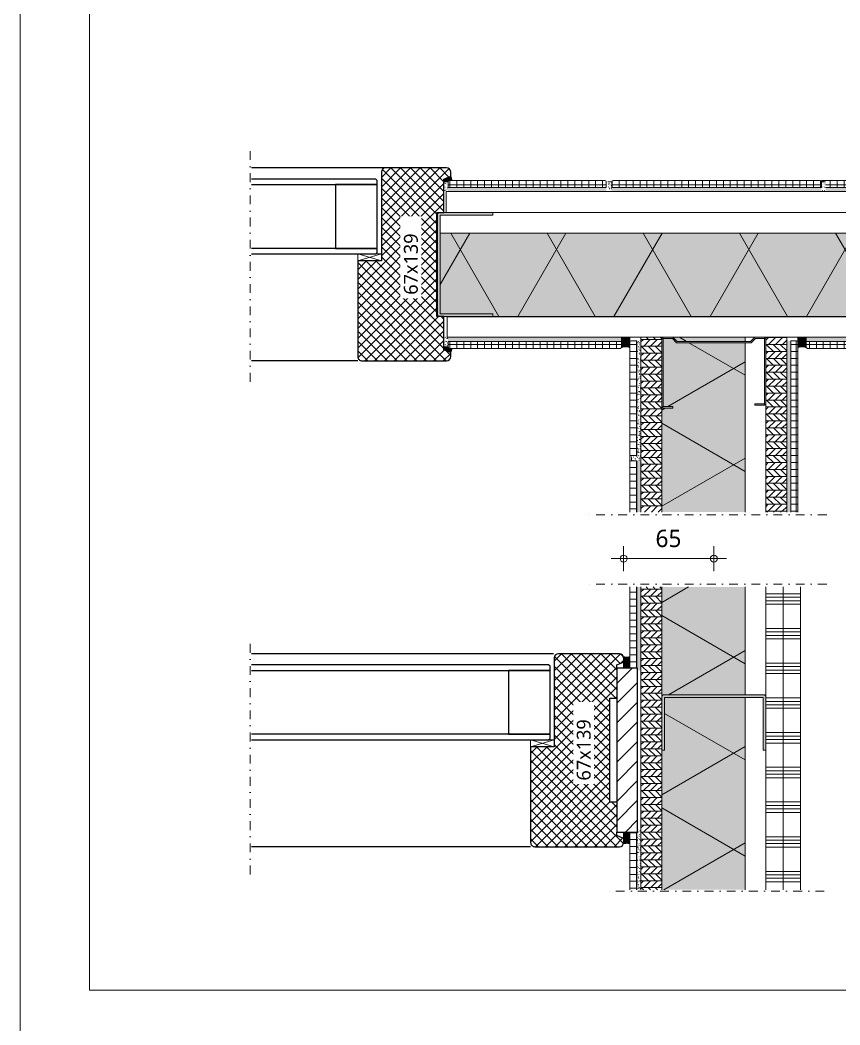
# Model space of a CAD drawing. Header units: millimetres. Extents: x -14863 to -6053, y 1430 to 7872.
# Drawn here: x -12753 to -12163, y 6282 to 7006 of the extents above; entities that cross this region are included whole.
import ezdxf

# ---------------------------------------------------------------- set-up
doc = ezdxf.new("R2010")
doc.units = ezdxf.units.MM
doc.linetypes.add('Dash dot', pattern=[15.875, 6.35, -4.7625, 0, -4.7625])
for name, color, linetype, lineweight in [('A-ANNO-DIMS', 211, 'Continuous', 13), ('A-ANNO-DIMS-5', 211, 'Continuous', 13), ('A-ANNO-NOTE', 131, 'Continuous', 18), ('A-DETL', 90, 'Continuous', 18), ('A-DETL-GENF', 92, 'Continuous', 18), ('A-DETL-MBND', 5, 'Continuous', 25)]:
    doc.layers.add(name, color=color, linetype=linetype, lineweight=lineweight)
doc.styles.add('Segoe UI', font='segoeui.ttf', dxfattribs={"height": 10})
doc.styles.add('Segoe UI_2', font='segoeui.ttf', dxfattribs={"height": 12.5})
doc.dimstyles.new('2_5_mm', dxfattribs={"dimscale": 304.8, "dimtxt": 13.092049, "dimasz": 0.016404, "dimexe": 0.029528, "dimexo": 0.0625, "dimgap": 0.014764, "dimtad": 1, "dimdec": 0, "dimzin": 0, "dimdsep": 46, "dimtxsty": 'Segoe UI_2', "dimblk1": 'DOTBLANK', "dimblk2": 'DOTBLANK', "dimsah": 1, "dimcen": 0.09, "dimdle": 0.029528, "dimazin": 0, "dimtfac": 1, "dimtdec": 4, "dimtix": 1, "dimtmove": 0, "dimatfit": 3, "dimfxl": 0.029528, "dimfxlon": 1, "dimtvp": 1, "dimtfill": 1, "dimtolj": 1, "dimtzin": 0, "dimarcsym": 2})
pattern_1 = [(207, (-12060.413, 6777.61), (-3.77829049, -3.0474614), [0.16764, -7.982, 0.16764, -4.432, -1]), (207, (-12060.413, 6777.61), (-3.77829049, -3.0474614), [-12.75, 0.16764, -0.83236]), (238, (-12060.413, 6777.61), (-1.66906841, -4.55814772), [0.16764, -7.932, 0.16764, -8.032, -1]), (238, (-12060.413, 6777.61), (-1.66906841, -4.55814772), [-16.3, 0.16764, -0.83236]), (261, (-12060.413, 6777.61), (0.24462463, -4.84795408), [0.16764, -7.832, 0.16764, -4.362, -1]), (261, (-12060.413, 6777.61), (0.24462463, -4.84795408), [-12.53, 0.16764, -0.83236])]
pattern_2 = [(207, (-12060.413, 6882.61), (-3.77829049, -3.0474614), [0.16764, -7.982, 0.16764, -4.432, -1]), (207, (-12060.413, 6882.61), (-3.77829049, -3.0474614), [-12.75, 0.16764, -0.83236]), (238, (-12060.413, 6882.61), (-1.66906841, -4.55814772), [0.16764, -7.932, 0.16764, -8.032, -1]), (238, (-12060.413, 6882.61), (-1.66906841, -4.55814772), [-16.3, 0.16764, -0.83236]), (261, (-12060.413, 6882.61), (0.24462463, -4.84795408), [0.16764, -7.832, 0.16764, -4.362, -1]), (261, (-12060.413, 6882.61), (0.24462463, -4.84795408), [-12.53, 0.16764, -0.83236])]
pattern_3 = [(27, (12446.413, -6777.61), (3.77829049, 3.0474614), [0.16764, -7.982, 0.16764, -4.432, -1]), (27, (12446.413, -6777.61), (3.77829049, 3.0474614), [-12.75, 0.16764, -0.83236]), (58, (12446.413, -6777.61), (1.66906841, 4.55814772), [0.16764, -7.932, 0.16764, -8.032, -1]), (58, (12446.413, -6777.61), (1.66906841, 4.55814772), [-16.3, 0.16764, -0.83236]), (81, (12446.413, -6777.61), (-0.24462463, 4.84795408), [0.16764, -7.832, 0.16764, -4.362, -1]), (81, (12446.413, -6777.61), (-0.24462463, 4.84795408), [-12.53, 0.16764, -0.83236])]
pattern_4 = [(27, (12446.413, -6882.61), (3.77829049, 3.0474614), [0.16764, -7.982, 0.16764, -4.432, -1]), (27, (12446.413, -6882.61), (3.77829049, 3.0474614), [-12.75, 0.16764, -0.83236]), (58, (12446.413, -6882.61), (1.66906841, 4.55814772), [0.16764, -7.932, 0.16764, -8.032, -1]), (58, (12446.413, -6882.61), (1.66906841, 4.55814772), [-16.3, 0.16764, -0.83236]), (81, (12446.413, -6882.61), (-0.24462463, 4.84795408), [0.16764, -7.832, 0.16764, -4.362, -1]), (81, (12446.413, -6882.61), (-0.24462463, 4.84795408), [-12.53, 0.16764, -0.83236])]
pattern_5 = [(27, (12328.413, -6882.61), (3.77829049, 3.0474614), [0.16764, -7.982, 0.16764, -4.432, -1]), (27, (12328.413, -6882.61), (3.77829049, 3.0474614), [-12.75, 0.16764, -0.83236]), (58, (12328.413, -6882.61), (1.66906841, 4.55814772), [0.16764, -7.932, 0.16764, -8.032, -1]), (58, (12328.413, -6882.61), (1.66906841, 4.55814772), [-16.3, 0.16764, -0.83236]), (81, (12328.413, -6882.61), (-0.24462463, 4.84795408), [0.16764, -7.832, 0.16764, -4.362, -1]), (81, (12328.413, -6882.61), (-0.24462463, 4.84795408), [-12.53, 0.16764, -0.83236])]
pattern_6 = [(297, (-6536.11, -12305.913), (3.0474614, -3.77829049), [0.16764, -7.982, 0.16764, -4.432, -1]), (297, (-6536.11, -12305.913), (3.0474614, -3.77829049), [-12.75, 0.16764, -0.83236]), (328, (-6536.11, -12305.913), (4.55814772, -1.66906841), [0.16764, -7.932, 0.16764, -8.032, -1]), (328, (-6536.11, -12305.913), (4.55814772, -1.66906841), [-16.3, 0.16764, -0.83236]), (351, (-6536.11, -12305.913), (4.84795408, 0.24462463), [0.16764, -7.832, 0.16764, -4.362, -1]), (351, (-6536.11, -12305.913), (4.84795408, 0.24462463), [-12.53, 0.16764, -0.83236])]

# ---------------------------------------------------------------- blocks, each defined once
blk = doc.blocks.new('42 wandtegel - tegel-4982366-32_1 Binnenkozijnen - hout')
at = {"layer": 'A-DETL-GENF', "lineweight": 13}
h = blk.add_hatch(dxfattribs=at)
h.set_pattern_fill('FP_2', color=256, style=0, pattern_type=2)
h.set_pattern_definition([(297, (-6622.61, -12200.913), (3.0474614, -3.77829049), [0.16764, -7.982, 0.16764, -4.432, -1]), (297, (-6622.61, -12200.913), (3.0474614, -3.77829049), [-12.75, 0.16764, -0.83236]), (328, (-6622.61, -12200.913), (4.55814772, -1.66906841), [0.16764, -7.932, 0.16764, -8.032, -1]), (328, (-6622.61, -12200.913), (4.55814772, -1.66906841), [-16.3, 0.16764, -0.83236]), (351, (-6622.61, -12200.913), (4.84795408, 0.24462463), [0.16764, -7.832, 0.16764, -4.362, -1]), (351, (-6622.61, -12200.913), (4.84795408, 0.24462463), [-12.53, 0.16764, -0.83236])])
h.paths.add_polyline_path([(29.11, 0), (29.11, -3), (152.5, -3), (152.5, 0), (47.69, 0)])
h = blk.add_hatch(dxfattribs=at)
h.set_pattern_fill('FP_3', color=256, style=0, pattern_type=2)
h.set_pattern_definition([(270, (-6622.61, -12200.913), (5, 3e-16), []), (0, (-6622.61, -12200.913), (0, 5), [])])
h.paths.add_polyline_path([(29.11, -8), (151.76, -7.97), (152, -7.87), (152.21, -7.71), (152.37, -7.5), (152.47, -7.26), (152.5, -7), (152.5, -3), (29.11, -3), (29.11, -7.11)])
at = {"layer": 'A-DETL-GENF'}
for p, q in [((152.5, -3), (29.11, -3)), ((152.5, -7), (152.5, -3)), ((29.11, -8), (147.5, -8))]:
    blk.add_line(p, q, dxfattribs=at)
blk.add_arc((151.5, -7), 1, 270, 0, dxfattribs=at)
blk = doc.blocks.new('42 wandtegel - tegel-4982365-32_1 Binnenkozijnen - hout')
at = {"layer": 'A-DETL-GENF', "lineweight": 13}
h = blk.add_hatch(dxfattribs=at)
h.set_pattern_fill('FP_5', color=256, style=0, pattern_type=2)
h.set_pattern_definition([(180, (-12060.413, 6777.61), (-6e-16, -5), []), (270, (-12060.413, 6777.61), (5, 3e-16), [])])
h.paths.add_polyline_path([(125.5, 8), (2.24, 7.97), (2, 7.87), (1.79, 7.71), (1.63, 7.5), (1.53, 7.26), (1.5, 7), (1.5, 3), (126.5, 3), (126.47, 7.26), (126.37, 7.5), (126.21, 7.71), (126, 7.87), (125.76, 7.97)])
h = blk.add_hatch(dxfattribs=at)
h.set_pattern_fill('FP_4', color=256, style=0, pattern_type=2)
h.set_pattern_definition(pattern_1)
h.paths.add_polyline_path([(-1.5, 7), (-1.5, 0), (1.5, 0), (1.5, 7), (0, 6.89)])
h = blk.add_hatch(dxfattribs=at)
h.set_pattern_fill('FP_4', color=256, style=0, pattern_type=2)
h.set_pattern_definition(pattern_1)
h.paths.add_polyline_path([(2.5, 3), (1.5, 3), (1.5, 0), (126.5, 0), (126.5, 3), (114.17, 3)])
at = {"layer": 'A-DETL-GENF'}
for p, q in [((125.5, 8), (2.5, 8)), ((1.5, 7), (1.5, 3)), ((1.5, 3), (126.5, 3))]:
    blk.add_line(p, q, dxfattribs=at)
for centre, radius, start, end in [((2.5, 7), 1, 90, 180), ((125.5, 7), 1, 360, 90), ((0, 16.8), 9.91, 261.29599, 278.70401)]:
    blk.add_arc(centre, radius, start, end, dxfattribs=at)
blk = doc.blocks.new('30 kitvoeg - schuine kitvoeg-4456954-32_1 Binnenkozijnen - hout')
at = {"layer": 'A-DETL-GENF'}
blk.add_hatch(color=256, dxfattribs=at).paths.add_polyline_path([(0, 0), (3, -1.09), (3.03, 1.26), (3.13, 1.5), (3.29, 1.71), (3.5, 1.87), (3.74, 1.97), (4, 2), (4.11, 3.5), (4, 5), (2, 5), (0.4, 1)])
blk.add_line((0, 0), (3, -1.09), dxfattribs=at)
blk = doc.blocks.new('30 kitvoeg - schuine kitvoeg-4456953-32_1 Binnenkozijnen - hout')
at = {"layer": 'A-DETL-GENF'}
blk.add_hatch(color=256, dxfattribs=at).paths.add_polyline_path([(0, 0), (2, -5), (4, -5), (4.11, -3.5), (4, -2), (3.74, -1.97), (3.5, -1.87), (3.29, -1.71), (3.13, -1.5), (3.03, -1.26), (3, -1), (3, 1.09), (2, 0.73)])
blk.add_line((3, 1.09), (0, 0), dxfattribs=at)
blk = doc.blocks.new('42 wandtegel - tegel-4982361-32_1 Binnenkozijnen - hout')
at = {"layer": 'A-DETL-GENF', "lineweight": 13}
h = blk.add_hatch(dxfattribs=at)
h.set_pattern_fill('FP_107', color=256, style=0, pattern_type=2)
h.set_pattern_definition(pattern_2)
h.paths.add_polyline_path([(-0.21, 0), (-1.5, 0), (-1.5, -7), (0, -6.89), (1.5, -7), (1.5, 0)])
h = blk.add_hatch(dxfattribs=at)
h.set_pattern_fill('FP_107', color=256, style=0, pattern_type=2)
h.set_pattern_definition(pattern_2)
h.paths.add_polyline_path([(1.5, 0), (1.5, -3), (112.5, -3), (112.5, 0), (2.5, 0)])
h = blk.add_hatch(dxfattribs=at)
h.set_pattern_fill('FP_108', color=256, style=0, pattern_type=2)
h.set_pattern_definition([(180, (-12060.413, 6882.61), (-6e-16, -5), []), (270, (-12060.413, 6882.61), (5, 3e-16), [])])
h.paths.add_polyline_path([(37.82, -3), (1.5, -3), (1.53, -7.26), (1.63, -7.5), (1.79, -7.71), (2, -7.87), (2.24, -7.97), (2.5, -8), (114.76, -7.97), (115, -7.87), (115.21, -7.71), (115.37, -7.5), (115.47, -7.26), (115.5, -7), (114, -6.89), (112.5, -7), (112.5, -3)])
at = {"layer": 'A-DETL-GENF'}
for p, q in [((112.5, -3), (1.5, -3)), ((1.5, -3), (1.5, -7)), ((2.5, -8), (114.5, -8))]:
    blk.add_line(p, q, dxfattribs=at)
for centre, radius, start, end in [((0, -16.8), 9.91, 81.29599, 98.70401), ((2.5, -7), 1, 180, 270), ((114.5, -7), 1, 270, 0)]:
    blk.add_arc(centre, radius, start, end, dxfattribs=at)
blk = doc.blocks.new('42 wandtegel - tegel-4982362-32_1 Binnenkozijnen - hout')
at = {"layer": 'A-DETL-GENF', "lineweight": 13}
h = blk.add_hatch(dxfattribs=at)
h.set_pattern_fill('FP_110', color=256, style=0, pattern_type=2)
h.set_pattern_definition([(270, (-6622.61, -12305.913), (5, 3e-16), []), (0, (-6622.61, -12305.913), (0, 5), [])])
h.paths.add_polyline_path([(65, 8), (65.26, 7.97), (65.5, 7.87), (65.71, 7.71), (65.87, 7.5), (65.97, 7.26), (66, 7), (67.5, 6.89), (69, 7), (69, 3), (152.5, 3), (152.47, 7.26), (152.37, 7.5), (152.21, 7.71), (152, 7.87), (151.76, 7.97), (151.5, 8), (65.5, 8)])
h = blk.add_hatch(dxfattribs=at)
h.set_pattern_fill('FP_109', color=256, style=0, pattern_type=2)
h.set_pattern_definition([(297, (-6622.61, -12305.913), (3.0474614, -3.77829049), [0.16764, -7.982, 0.16764, -4.432, -1]), (297, (-6622.61, -12305.913), (3.0474614, -3.77829049), [-12.75, 0.16764, -0.83236]), (328, (-6622.61, -12305.913), (4.55814772, -1.66906841), [0.16764, -7.932, 0.16764, -8.032, -1]), (328, (-6622.61, -12305.913), (4.55814772, -1.66906841), [-16.3, 0.16764, -0.83236]), (351, (-6622.61, -12305.913), (4.84795408, 0.24462463), [0.16764, -7.832, 0.16764, -4.362, -1]), (351, (-6622.61, -12305.913), (4.84795408, 0.24462463), [-12.53, 0.16764, -0.83236])])
h.paths.add_polyline_path([(69, 0), (152.5, 0), (152.5, 3), (69, 3)])
at = {"layer": 'A-DETL-GENF'}
for p, q in [((147.5, 8), (65.26, 8)), ((69, 3), (152.5, 3)), ((152.5, 3), (152.5, 7))]:
    blk.add_line(p, q, dxfattribs=at)
blk.add_arc((151.5, 7), 1, 360, 90, dxfattribs=at)
blk = doc.blocks.new('42 wandtegel - tegel-4982359-32_1 Binnenkozijnen - hout')
at = {"layer": 'A-DETL-GENF', "lineweight": 13}
h = blk.add_hatch(dxfattribs=at)
h.set_pattern_fill('FP_111', color=256, style=0, pattern_type=2)
h.set_pattern_definition(pattern_3)
h.paths.add_polyline_path([(1.5, -7), (1.5, 0), (-1.5, 0), (-1.5, -7), (0, -6.89)])
h = blk.add_hatch(dxfattribs=at)
h.set_pattern_fill('FP_111', color=256, style=0, pattern_type=2)
h.set_pattern_definition(pattern_3)
h.paths.add_polyline_path([(125.5, -3), (126.5, -3), (126.5, 0), (1.5, 0), (1.5, -3), (119.14, -3)])
h = blk.add_hatch(dxfattribs=at)
h.set_pattern_fill('FP_112', color=256, style=0, pattern_type=2)
h.set_pattern_definition([(0, (12446.413, -6777.61), (0, 5), []), (90, (12446.413, -6777.61), (-5, 3e-16), [])])
h.paths.add_polyline_path([(125.5, -8), (125.76, -7.97), (126, -7.87), (126.21, -7.71), (126.37, -7.5), (126.47, -7.26), (126.5, -6.97), (126.5, -3), (1.5, -3), (1.53, -7.26), (1.63, -7.5), (1.79, -7.71), (2, -7.87), (2.24, -7.97), (2.5, -8), (119.14, -8)])
at = {"layer": 'A-DETL-GENF'}
for p, q in [((126.5, -3), (1.5, -3)), ((1.5, -3), (1.5, -7)), ((2.5, -8), (125.5, -8))]:
    blk.add_line(p, q, dxfattribs=at)
for centre, radius, start, end in [((0, -16.8), 9.91, 81.29599, 98.70401), ((2.5, -7), 1, 180, 270), ((125.5, -7), 1, 270, 0)]:
    blk.add_arc(centre, radius, start, end, dxfattribs=at)
blk = doc.blocks.new('42 wandtegel - tegel-4982360-32_1 Binnenkozijnen - hout')
at = {"layer": 'A-DETL-GENF', "lineweight": 13}
h = blk.add_hatch(dxfattribs=at)
h.set_pattern_fill('FP_114', color=256, style=0, pattern_type=2)
h.set_pattern_definition([(0, (12446.413, -6882.61), (0, 5), []), (90, (12446.413, -6882.61), (-5, 3e-16), [])])
h.paths.add_polyline_path([(1.5, 3), (115.5, 3), (115.47, 7.26), (115.37, 7.5), (115.21, 7.71), (115, 7.87), (114.76, 7.97), (114.5, 8), (2.24, 7.97), (2, 7.87), (1.79, 7.71), (1.63, 7.5), (1.53, 7.26), (1.5, 7)])
h = blk.add_hatch(dxfattribs=at)
h.set_pattern_fill('FP_113', color=256, style=0, pattern_type=2)
h.set_pattern_definition(pattern_4)
h.paths.add_polyline_path([(0.06, 0), (1.5, 0), (1.5, 7), (0, 6.89), (-1.5, 7), (-1.5, 0)])
h = blk.add_hatch(dxfattribs=at)
h.set_pattern_fill('FP_113', color=256, style=0, pattern_type=2)
h.set_pattern_definition(pattern_4)
h.paths.add_polyline_path([(115.5, 0), (115.5, 3), (1.5, 3), (1.5, 0), (114.5, 0)])
at = {"layer": 'A-DETL-GENF'}
for p, q in [((114.5, 8), (2.5, 8)), ((1.5, 7), (1.5, 3)), ((1.5, 3), (115.5, 3)), ((115.5, 3), (115.5, 7))]:
    blk.add_line(p, q, dxfattribs=at)
for centre, radius, start, end in [((2.5, 7), 1, 90, 180), ((114.5, 7), 1, 360, 90), ((0, 16.8), 9.91, 261.29599, 278.70401)]:
    blk.add_arc(centre, radius, start, end, dxfattribs=at)
blk = doc.blocks.new('42 wandtegel - tegel-V47-32_1 Binnenkozijnen - hout')
at = {"layer": 'A-DETL-GENF', "lineweight": 13}
h = blk.add_hatch(dxfattribs=at)
h.set_pattern_fill('FP_116', color=256, style=0, pattern_type=2)
h.set_pattern_definition([(0, (12328.413, -6882.61), (0, 5), []), (90, (12328.413, -6882.61), (-5, 3e-16), [])])
h.paths.add_polyline_path([(152.5, 3), (152.47, 7.26), (152.37, 7.5), (152.21, 7.71), (152, 7.87), (151.76, 7.97), (151.5, 8), (2.24, 7.97), (2, 7.87), (1.79, 7.71), (1.63, 7.5), (1.53, 7.26), (1.5, 7), (1.5, 3)])
h = blk.add_hatch(dxfattribs=at)
h.set_pattern_fill('FP_115', color=256, style=0, pattern_type=2)
h.set_pattern_definition(pattern_5)
h.paths.add_polyline_path([(1.5, 0), (1.5, 7), (0, 6.89), (-1.5, 7), (-1.5, 0), (1.14, 0)])
h = blk.add_hatch(dxfattribs=at)
h.set_pattern_fill('FP_115', color=256, style=0, pattern_type=2)
h.set_pattern_definition(pattern_5)
h.paths.add_polyline_path([(151.5, 0), (152.5, 0), (152.5, 3), (1.5, 3), (1.5, 0), (2.5, 0)])
h = blk.add_hatch(dxfattribs=at)
h.set_pattern_fill('FP_115', color=256, style=0, pattern_type=2)
h.set_pattern_definition(pattern_5)
h.paths.add_polyline_path([(155.5, 0), (155.5, 7), (153.83, 6.9), (152.5, 7), (152.5, 0), (153.83, 0)])
at = {"layer": 'A-DETL-GENF'}
for p, q in [((151.5, 8), (2.5, 8)), ((1.5, 7), (1.5, 3)), ((1.5, 3), (152.5, 3)), ((152.5, 3), (152.5, 7))]:
    blk.add_line(p, q, dxfattribs=at)
for centre, radius, start, end in [((2.5, 7), 1, 90, 180), ((151.5, 7), 1, 360, 90), ((0, 16.8), 9.91, 261.29599, 278.70401), ((154, 16.8), 9.91, 261.29599, 278.70401)]:
    blk.add_arc(centre, radius, start, end, dxfattribs=at)
blk = doc.blocks.new('42 isolatie - Type 1-3760015-32_1 Binnenkozijnen - hout')
at = {"layer": 'A-DETL-GENF'}
h = blk.add_hatch(color=256, dxfattribs=at)
h.paths.add_polyline_path([(1.28, -0.8), (0.28, -0.8), (0.28, -1.8)])
h.paths.add_polyline_path([(44.6, -0.8), (40.28, -0.8), (40.28, -2.8), (2.28, -2.8), (2.28, -60.8), (396.97, -60.8), (396.97, -2.8), (358.97, -2.8), (358.97, -0.8), (120.95, -0.8)])
h.paths.add_polyline_path([(399.28, -0.8), (397.97, -0.8), (398.97, -1.8), (398.97, -60.8), (399.28, -60.8), (399.28, -1.8)])
at = {"layer": 'A-DETL-GENF', "lineweight": 13}
h = blk.add_hatch(dxfattribs=at)
h.set_pattern_fill('FP_118', color=256, style=0, pattern_type=2)
h.set_pattern_definition([(300, (0, -60.8), (-51.9615, -30), []), (240, (0, -60.8), (-51.9615, 30), [])])
h.paths.add_polyline_path([(1.28, -0.8), (0.28, -0.8), (0.28, -1.8)])
h.paths.add_polyline_path([(44.6, -0.8), (40.28, -0.8), (40.28, -2.8), (2.28, -2.8), (2.28, -60.8), (396.97, -60.8), (396.97, -2.8), (358.97, -2.8), (358.97, -0.8), (120.95, -0.8)])
h.paths.add_polyline_path([(399.28, -0.8), (397.97, -0.8), (398.97, -1.8), (398.97, -60.8), (399.28, -60.8), (399.28, -1.8)])
at = {"layer": 'A-DETL-GENF'}
for p, q in [((1.28, -0.8), (0.28, -0.8)), ((0.28, -0.8), (0.28, -1.8)), ((1.28, -0.8), (0.28, -0.8)), ((0.28, -0.8), (0.28, -1.8)), ((358.97, -0.8), (40.28, -0.8)), ((399.28, -60.8), (399.28, -0.8)), ((2.28, -60.8), (396.97, -60.8)), ((2.28, -60.8), (396.97, -60.8)), ((398.97, -60.8), (399.28, -60.8)), ((398.97, -60.8), (399.28, -60.8))]:
    blk.add_line(p, q, dxfattribs=at)
blk = doc.blocks.new('40 gipsplaat - D15-2699480-32_1 Binnenkozijnen - hout')
at = {"layer": 'A-DETL-GENF'}
for p, q in [((0, 0), (0, -15)), ((352.4, 0), (33.71, 0)), ((386.15, -15), (386.15, 0)), ((0, -15), (386.15, -15))]:
    blk.add_line(p, q, dxfattribs=at)
blk = doc.blocks.new('40 gipsplaat - D15-2699481-32_1 Binnenkozijnen - hout')
at = {"layer": 'A-DETL-GENF', "lineweight": 13}
h = blk.add_hatch(dxfattribs=at)
h.set_pattern_fill('FP_119', color=256, style=0, pattern_type=2)
h.set_pattern_definition([(0, (12445.516, -6782.61), (0, 25), []), (0, (12445.516, -6780.11), (0, 25), []), (0, (12445.516, -6777.61), (0, 25), []), (0, (12445.516, -6775.11), (0, 25), [])])
h.paths.add_polyline_path([(0, -15), (385, -15), (385, 0), (0, 0), (0, -11.03)])
at = {"layer": 'A-DETL-GENF'}
for p, q in [((0, 0), (0, -15)), ((351.6, 0), (32.92, 0)), ((385, -15), (385, 0)), ((0, -15), (125.6, -15)), ((131.6, -15), (139.6, -15)), ((214.6, -15), (221.6, -15)), ((228.6, -15), (229.6, -15)), ((244.6, -15), (252.6, -15)), ((258.6, -15), (385, -15))]:
    blk.add_line(p, q, dxfattribs=at)
blk = doc.blocks.new('22 verzwaard metalstud profiel - 75 mm-V49-32_1 Binnenkozijnen - hout')
at = {"layer": 'A-DETL-GENF'}
blk.add_hatch(color=256, dxfattribs=at).paths.add_polyline_path([(-37.5, -4.6875), (-37.5, -40), (-35.5, -40), (-35.5, -2), (35.5, -2), (35.5, -40), (37.5, -40), (37.5, -1), (36.5, 0), (-36.5, 0), (-37.5, -1)])
for p, q in [((-36.5, 0), (-37.5, -1)), ((-37.5, -1), (-36.5, 0)), ((36.5, 0), (-36.5, 0)), ((36.5, 0), (-36.5, 0)), ((37.5, -1), (36.5, 0)), ((-37.5, -4.6875), (-37.5, -40)), ((-37.5, -40), (-37.5, -4.6875)), ((-35.5, -2), (35.5, -2)), ((-35.5, -40), (-35.5, -2)), ((-35.5, -40), (-35.5, -2)), ((-35.5, -2), (35.5, -2)), ((35.5, -2), (35.5, -40)), ((35.5, -40), (35.5, -2)), ((37.5, -1), (36.5, 0)), ((37.5, -40), (37.5, -4.6875)), ((37.5, -40), (37.5, -4.6875)), ((-37.5, -40), (-35.5, -40)), ((-37.5, -40), (-35.5, -40)), ((35.5, -40), (37.5, -40)), ((35.5, -40), (37.5, -40))]:
    blk.add_line(p, q, dxfattribs=at)
blk = doc.blocks.new('32 houten stijl var I - 67x139 _17sp_-V50-32_1 Binnenkozijnen - hout')
at = {"layer": 'A-DETL-GENF', "lineweight": 13}
h = blk.add_hatch(dxfattribs=at)
h.set_pattern_fill('FP_120', color=256, style=0, pattern_type=2)
h.set_pattern_definition([(225, (-12442.913, 6899.61), (3.5355339, -3.5355339), []), (315, (-12442.913, 6899.61), (3.5355339, 3.5355339), [])])
h.paths.add_polyline_path([(64, 139), (3, 139), (2.22, 138.9), (1.5, 138.6), (0.88, 138.12), (0.4, 137.5), (0.1, 136.78), (0, 136), (0, 133), (5, 131), (5, 107), (10, 107), (10, 32), (5, 32), (5, 8), (0, 6), (0, 3), (0.1, 2.22), (0.4, 1.5), (0.88, 0.88), (1.5, 0.4), (2.22, 0.1), (3, 0), (47, 0), (47.78, 0.1), (48.5, 0.4), (49.12, 0.88), (49.6, 1.5), (49.9, 2.22), (50, 3), (50, 67), (67, 67), (67, 136), (66.9, 136.78), (66.6, 137.5), (66.12, 138.12), (65.5, 138.6), (64.78, 138.9)])
at = {"layer": 'A-DETL-GENF', "lineweight": 25}
for p, q in [((64, 139), (3, 139)), ((0, 136), (0, 133)), ((0, 133), (5, 131)), ((5, 131), (5, 107)), ((67, 67), (67, 136)), ((5, 107), (10, 107)), ((10, 107), (10, 32)), ((50, 3), (50, 67)), ((50, 67), (67, 67)), ((10, 32), (5, 32)), ((5, 32), (5, 8)), ((5, 8), (0, 6)), ((0, 6), (0, 3)), ((3, 0), (47, 0))]:
    blk.add_line(p, q, dxfattribs=at)
for centre, start, end in [((3, 136), 90, 180), ((64, 136), 360, 90), ((3, 3), 180, 270), ((47, 3), 270, 360)]:
    blk.add_arc(centre, 3, start, end, dxfattribs=at)
blk = doc.blocks.new('42 isolatie - Type 1-3760016-32_1 Binnenkozijnen - hout')
at = {"layer": 'A-DETL-GENF'}
h = blk.add_hatch(color=256, dxfattribs=at)
h.paths.add_polyline_path([(398.34, 60.8), (259.78, 60.8), (259.78, 2.8), (297.78, 2.8), (297.78, 0.8), (398.34, 0.8)])
h.paths.add_polyline_path([(258.78, 0.8), (257.78, 1.8), (257.78, 60.8), (180.17, 60.8), (180.17, 0.8), (257.78, 0.8)])
h.paths.add_polyline_path([(126.17, 60.8), (4.28, 60.8), (4.28, 11.39), (1.28, 8.39), (1.28, 1.8), (50.28, 1.8), (50.28, 8.8), (51.28, 8.8), (51.28, 1.8), (50.28, 0.8), (126.17, 0.8)])
h.paths.add_polyline_path([(3.28, 40.79), (3.28, 60.8), (0.28, 60.8), (0.28, 8.8), (3.28, 11.8)])
h.paths.add_polyline_path([(1.28, 0.8), (0.28, 1.8), (0.28, 0.8)])
at = {"layer": 'A-DETL-GENF', "lineweight": 13}
h = blk.add_hatch(dxfattribs=at)
h.set_pattern_fill('FP_19', color=256, style=0, pattern_type=2)
h.set_pattern_definition([(60, (0, 60.8), (-51.9615, 30), []), (120, (0, 60.8), (-51.9615, -30), [])])
h.paths.add_polyline_path([(398.34, 60.8), (259.78, 60.8), (259.78, 2.8), (297.78, 2.8), (297.78, 0.8), (398.34, 0.8)])
h.paths.add_polyline_path([(258.78, 0.8), (257.78, 1.8), (257.78, 60.8), (180.17, 60.8), (180.17, 0.8), (257.78, 0.8)])
h.paths.add_polyline_path([(126.17, 60.8), (4.28, 60.8), (4.28, 11.39), (1.28, 8.39), (1.28, 1.8), (50.28, 1.8), (50.28, 8.8), (51.28, 8.8), (51.28, 1.8), (50.28, 0.8), (126.17, 0.8)])
h.paths.add_polyline_path([(3.28, 40.79), (3.28, 60.8), (0.28, 60.8), (0.28, 8.8), (3.28, 11.8)])
h.paths.add_polyline_path([(1.28, 0.8), (0.28, 1.8), (0.28, 0.8)])
at = {"layer": 'A-DETL-GENF'}
for p, q in [((3.28, 60.8), (0.28, 60.8)), ((0.28, 60.8), (0.28, 8.8)), ((3.28, 60.8), (0.28, 60.8)), ((0.28, 60.8), (0.28, 8.8)), ((126.17, 60.8), (4.28, 60.8)), ((126.17, 60.8), (4.28, 60.8)), ((257.78, 60.8), (180.17, 60.8)), ((257.78, 60.8), (180.17, 60.8)), ((398.34, 60.8), (259.78, 60.8)), ((398.34, 60.8), (259.78, 60.8)), ((0.28, 1.8), (0.28, 0.8)), ((0.28, 1.8), (0.28, 0.8)), ((0.28, 0.8), (1.28, 0.8)), ((1.28, 0.8), (40.28, 0.8)), ((40.28, 0.8), (50.28, 0.8)), ((50.28, 0.8), (126.17, 0.8)), ((180.17, 0.8), (258.78, 0.8)), ((258.78, 0.8), (297.78, 0.8)), ((297.78, 0.8), (398.34, 0.8))]:
    blk.add_line(p, q, dxfattribs=at)
blk = doc.blocks.new('32 binnendeur-horizontaal - D 54 _sp17_-2392888-32_1 Binnenkozijnen - hout')
at = {"layer": 'A-DETL-GENF'}
for p, q in [((-931.26, -993.46), (-948.26, -993.46)), ((-948.26, -993.46), (-948.26, -998.46)), ((-948.26, -998.46), (-931.26, -993.46)), ((-931.26, -998.46), (-948.26, -993.46)), ((-948.26, -998.46), (-931.26, -998.46)), ((-931.26, -998.46), (-931.26, -993.46))]:
    blk.add_line(p, q, dxfattribs=at)
at = {"layer": 'A-DETL-GENF', "lineweight": 25}
for p, q in [((-944.26, -998.46), (-945.26, -999.46)), ((-854.72, -998.46), (-944.26, -998.46)), ((-945.26, -999.46), (-945.26, -1002.46)), ((-915.26, -1002.46), (-945.26, -1002.46)), ((-945.26, -1002.46), (-945.26, -1048.46)), ((-945.26, -1002.46), (-854.72, -1002.46)), ((-915.26, -1048.46), (-915.26, -1002.46)), ((-945.26, -1048.46), (-945.26, -1051.46)), ((-945.26, -1048.46), (-915.26, -1048.46)), ((-854.72, -1048.46), (-945.26, -1048.46)), ((-945.26, -1051.46), (-944.26, -1052.46)), ((-944.26, -1052.46), (-854.72, -1052.46))]:
    blk.add_line(p, q, dxfattribs=at)
blk = doc.blocks.new('40 gipsplaat - D15-2699482-32_1 Binnenkozijnen - hout')
at = {"layer": 'A-DETL-GENF', "lineweight": 13}
h = blk.add_hatch(dxfattribs=at)
h.set_pattern_fill('FP_121', color=256, style=0, pattern_type=2)
h.set_pattern_definition([(90, (6777.61, 12215.913), (-5, 3e-16), [50, 0]), (135, (6777.61, 12215.913), (4e-16, 5.0006592), [7.071, -7.071]), (45, (6777.61, 12215.913), (0, 5.0006592), [7.071, -7.071])])
h.paths.add_polyline_path([(125.89, 0), (125.89, 15), (0, 15), (0, 0), (107.31, 0)])
h = blk.add_hatch(dxfattribs=at)
h.set_pattern_fill('FP_122', color=256, style=0, pattern_type=2)
h.set_pattern_definition([(180, (6777.61, 12225.913), (-3e-15, -25), []), (180, (6777.61, 12228.413), (-3e-15, -25), []), (180, (6777.61, 12230.913), (-3e-15, -25), []), (180, (6777.61, 12233.413), (-3e-15, -25), [])])
h.paths.add_polyline_path([(125.89, 15), (0, 15), (0, 0), (125.89, 0)])
at = {"layer": 'A-DETL-GENF'}
for p, q in [((125.89, 15), (0, 15)), ((0, 15), (0, 0)), ((125.89, 15), (0, 15)), ((0, 15), (0, 0)), ((0, 0), (1, 0)), ((0, 0), (1, 0)), ((1, 0), (40, 0)), ((40, 0), (48, 0)), ((48, 0), (125.89, 0)), ((48, 0), (125.89, 0))]:
    blk.add_line(p, q, dxfattribs=at)
blk = doc.blocks.new('40 gipsplaat - D15-2699483-32_1 Binnenkozijnen - hout')
at = {"layer": 'A-DETL-GENF', "lineweight": 13}
h = blk.add_hatch(dxfattribs=at)
h.set_pattern_fill('FP_123', color=256, style=0, pattern_type=2)
h.set_pattern_definition([(270, (-6378.909, -12290.913), (5, 3e-16), [50, 0]), (315, (-6378.909, -12290.913), (0, -5.0006592), [7.071, -7.071]), (225, (-6378.909, -12290.913), (4e-16, -5.0006592), [7.071, -7.071])])
h.paths.add_polyline_path([(0.64, 0), (218.81, 0), (218.81, 15), (0.64, 15)])
h.paths.add_polyline_path([(272.81, 0), (398.7, 0), (398.7, 15), (272.81, 15)])
at = {"layer": 'A-DETL-GENF'}
for p, q in [((43.93, 15), (0.64, 15)), ((158.7, 15), (43.93, 15)), ((158.7, 15), (43.93, 15)), ((218.81, 15), (158.7, 15)), ((312.7, 15), (272.81, 15)), ((398.7, 15), (312.7, 15)), ((398.7, 15), (312.7, 15)), ((398.7, 0), (398.7, 15)), ((398.7, 0), (398.7, 15)), ((0.64, 0), (101.2, 0)), ((0.64, 0), (101.2, 0)), ((101.2, 0), (140.2, 0)), ((140.2, 0), (218.81, 0)), ((140.2, 0), (218.81, 0)), ((272.81, 0), (348.7, 0)), ((272.81, 0), (348.7, 0)), ((348.7, 0), (358.7, 0)), ((358.7, 0), (397.7, 0)), ((397.7, 0), (398.7, 0)), ((397.7, 0), (398.7, 0))]:
    blk.add_line(p, q, dxfattribs=at)
blk = doc.blocks.new('42 wandtegel - tegel-4982363-32_1 Binnenkozijnen - hout')
at = {"layer": 'A-DETL-GENF', "lineweight": 13}
h = blk.add_hatch(dxfattribs=at)
h.set_pattern_fill('FP_125', color=256, style=0, pattern_type=2)
h.set_pattern_definition([(270, (-6536.11, -12305.913), (5, 3e-16), []), (0, (-6536.11, -12305.913), (0, 5), [])])
h.paths.add_polyline_path([(3.09, 7.98), (3.09, 3), (61.61, 3), (61.61, 8), (3.09, 8)])
h.paths.add_polyline_path([(115.61, 8), (115.61, 3), (152.5, 3), (152.47, 7.26), (152.37, 7.5), (152.21, 7.71), (152, 7.87), (151.76, 7.97), (151.5, 8), (134.19, 8)])
h = blk.add_hatch(dxfattribs=at)
h.set_pattern_fill('FP_124', color=256, style=0, pattern_type=2)
h.set_pattern_definition(pattern_6)
h.paths.add_polyline_path([(1.5, 0), (61.61, 0), (61.61, 3), (3.09, 3), (3.09, 2.5), (1.5, 2.5)])
h.paths.add_polyline_path([(115.61, 0), (152.5, 0), (152.5, 3), (115.61, 3)])
h = blk.add_hatch(dxfattribs=at)
h.set_pattern_fill('FP_124', color=256, style=0, pattern_type=2)
h.set_pattern_definition(pattern_6)
h.paths.add_polyline_path([(152.5, 0), (155.5, 0), (155.5, 7), (154, 6.89), (152.5, 7), (152.5, 3)])
at = {"layer": 'A-DETL-GENF'}
for p, q in [((61.61, 8), (11.5, 8)), ((151.5, 8), (115.61, 8)), ((3.09, 3), (61.61, 3)), ((115.61, 3), (152.5, 3)), ((152.5, 3), (152.5, 7))]:
    blk.add_line(p, q, dxfattribs=at)
for centre, radius, start, end in [((151.5, 7), 1, 360, 90), ((154, 16.8), 9.91, 261.29599, 278.70401)]:
    blk.add_arc(centre, radius, start, end, dxfattribs=at)
blk = doc.blocks.new('22 metalstud profiel - 75 mm vert-4394541-32_1 Binnenkozijnen - hout')
at = {"layer": 'A-DETL-GENF'}
blk.add_hatch(color=256, dxfattribs=at).paths.add_polyline_path([(-29.5, -51), (-29.5, -50), (-36.5, -50), (-36.5, -1), (-29.91, -1), (-26.91, -4), (26.91, -4), (29.91, -1), (36.5, -1), (36.5, -48), (29.5, -48), (29.5, -49), (36.5, -49), (37.5, -48), (37.5, -1), (36.5, 0), (29.5, 0), (26.5, -3), (-26.5, -3), (-29.5, 0), (-36.5, 0), (-37.5, -1), (-37.5, -50), (-36.5, -51), (-35.69, -51)])
for p, q in [((-36.5, 0), (-37.5, -1)), ((-29.5, 0), (-36.5, 0)), ((-26.5, -3), (-29.5, 0)), ((29.5, 0), (26.5, -3)), ((36.5, 0), (29.5, 0)), ((37.5, -1), (36.5, 0)), ((-37.5, -1), (-37.5, -50)), ((-36.5, -50), (-36.5, -1)), ((-36.5, -1), (-29.91, -1)), ((-29.91, -1), (-26.91, -4)), ((-26.91, -4), (26.91, -4)), ((26.5, -3), (-26.5, -3)), ((26.91, -4), (29.91, -1)), ((29.91, -1), (36.5, -1)), ((36.5, -1), (36.5, -48)), ((37.5, -48), (37.5, -1)), ((-37.5, -50), (-36.5, -51)), ((-29.5, -50), (-36.5, -50)), ((-29.5, -51), (-29.5, -50)), ((36.5, -48), (29.5, -48)), ((29.5, -48), (29.5, -49)), ((29.5, -49), (36.5, -49)), ((36.5, -49), (37.5, -48)), ((-36.5, -51), (-29.5, -51))]:
    blk.add_line(p, q, dxfattribs=at)
blk = doc.blocks.new('32 houten stijl var I - 67x139 _17sp_-V52-32_1 Binnenkozijnen - hout')
at = {"layer": 'A-DETL-GENF', "lineweight": 13}
h = blk.add_hatch(dxfattribs=at)
h.set_pattern_fill('FP_126', color=256, style=0, pattern_type=2)
h.set_pattern_definition([(225, (-12318.413, 6549.61), (3.5355339, -3.5355339), []), (315, (-12318.413, 6549.61), (3.5355339, 3.5355339), [])])
h.paths.add_polyline_path([(8.86, 139), (3, 139), (2.22, 138.9), (1.5, 138.6), (0.88, 138.12), (0.4, 137.5), (0.08, 136.6), (0, 136), (0, 133), (5, 131), (5, 107), (10, 107), (10, 32), (5, 32), (5, 8), (0, 6), (0, 3), (0.1, 2.22), (0.4, 1.5), (0.88, 0.88), (1.5, 0.4), (2.22, 0.1), (3, 0), (47, 0), (47.78, 0.1), (48.5, 0.4), (49.12, 0.88), (49.6, 1.5), (49.9, 2.22), (50, 3), (50, 67), (67, 67), (67, 136), (66.9, 136.78), (66.6, 137.5), (66.12, 138.12), (65.5, 138.6), (64.78, 138.9), (64, 139)])
at = {"layer": 'A-DETL-GENF', "lineweight": 25}
for p, q in [((64, 139), (3, 139)), ((0, 133), (5, 131)), ((5, 131), (5, 128.46)), ((67, 67), (67, 136)), ((5, 107), (10, 107)), ((10, 107), (10, 32)), ((50, 3), (50, 67)), ((50, 67), (67, 67)), ((10, 32), (5, 32)), ((5, 8), (0, 6)), ((5, 10.41), (5, 8)), ((3, 0), (47, 0))]:
    blk.add_line(p, q, dxfattribs=at)
for centre, start, end in [((3, 136), 90, 180), ((64, 136), 360, 90), ((3, 3), 180, 270), ((47, 3), 270, 360)]:
    blk.add_arc(centre, 3, start, end, dxfattribs=at)
blk = doc.blocks.new('32 binnendeur-horizontaal - D 54 _sp17_-2392889-32_1 Binnenkozijnen - hout')
at = {"layer": 'A-DETL-GENF'}
for p, q in [((-931.26, -993.46), (-948.26, -993.46)), ((-948.26, -993.46), (-948.26, -998.46)), ((-948.26, -998.46), (-931.26, -993.46)), ((-931.26, -998.46), (-948.26, -993.46)), ((-948.26, -998.46), (-931.26, -998.46)), ((-931.26, -998.46), (-931.26, -993.46))]:
    blk.add_line(p, q, dxfattribs=at)
at = {"layer": 'A-DETL-GENF', "lineweight": 25}
for p, q in [((-944.26, -998.46), (-945.26, -999.46)), ((-730.22, -998.46), (-944.26, -998.46)), ((-945.26, -999.46), (-945.26, -1002.46)), ((-915.26, -1002.46), (-945.26, -1002.46)), ((-945.26, -1002.46), (-945.26, -1048.46)), ((-945.26, -1002.46), (-730.22, -1002.46)), ((-915.26, -1048.46), (-915.26, -1002.46)), ((-945.26, -1048.46), (-945.26, -1051.46)), ((-945.26, -1048.46), (-915.26, -1048.46)), ((-730.22, -1048.46), (-945.26, -1048.46)), ((-945.26, -1051.46), (-944.26, -1052.46)), ((-944.26, -1052.46), (-730.22, -1052.46))]:
    blk.add_line(p, q, dxfattribs=at)
blk = doc.blocks.new('42 wandtegel - tegel-4982364-32_1 Binnenkozijnen - hout')
at = {"layer": 'A-DETL-GENF', "lineweight": 13}
h = blk.add_hatch(dxfattribs=at)
h.set_pattern_fill('FP_127', color=256, style=0, pattern_type=2)
h.set_pattern_definition([(117, (6424.336, 12305.913), (-3.0474614, 3.77829049), [0.16764, -7.982, 0.16764, -4.432, -1]), (117, (6424.336, 12305.913), (-3.0474614, 3.77829049), [-12.75, 0.16764, -0.83236]), (148, (6424.336, 12305.913), (-4.55814772, 1.66906841), [0.16764, -7.932, 0.16764, -8.032, -1]), (148, (6424.336, 12305.913), (-4.55814772, 1.66906841), [-16.3, 0.16764, -0.83236]), (171, (6424.336, 12305.913), (-4.84795408, -0.24462463), [0.16764, -7.832, 0.16764, -4.362, -1]), (171, (6424.336, 12305.913), (-4.84795408, -0.24462463), [-12.53, 0.16764, -0.83236])])
h.paths.add_polyline_path([(44.78, 0), (1.5, 0), (1.5, -2.5), (3.19, -2.5), (3.19, -3), (44.78, -3), (44.78, -2.5)])
h = blk.add_hatch(dxfattribs=at)
h.set_pattern_fill('FP_128', color=256, style=0, pattern_type=2)
h.set_pattern_definition([(90, (6424.336, 12305.913), (-5, 3e-16), []), (180, (6424.336, 12305.913), (-6e-16, -5), [])])
h.paths.add_polyline_path([(44.78, -3), (3.19, -3), (3.19, -8), (44.78, -8), (44.78, -5.14)])
at = {"layer": 'A-DETL-GENF'}
for p, q in [((44.78, -3), (3.19, -3)), ((11.73, -8), (44.78, -8))]:
    blk.add_line(p, q, dxfattribs=at)
blk = doc.blocks.new('30 kitvoeg - holle kitvoeg-4456951-32_1 Binnenkozijnen - hout')
at = {"layer": 'A-DETL-GENF'}
blk.add_hatch(color=256, dxfattribs=at).paths.add_polyline_path([(0, -8.41), (4.5, -8.41), (4.5, 0), (3, -0.4), (1.5, -0.4), (0, 0)])
for p, q in [((0, 0), (0, -8.41)), ((4.5, -8.41), (4.5, 0))]:
    blk.add_line(p, q, dxfattribs=at)
blk.add_open_spline([(4.5, 0), (4, -0.2), (3, -0.47), (1.5, -0.47), (0.5, -0.2), (0, 0)], degree=3, dxfattribs=at)
blk = doc.blocks.new('30 kitvoeg - holle kitvoeg-4456952-32_1 Binnenkozijnen - hout')
at = {"layer": 'A-DETL-GENF'}
blk.add_hatch(color=256, dxfattribs=at).paths.add_polyline_path([(0, 0), (1.5, 0.4), (3, 0.4), (4.5, 0), (4.5, 8.54), (0, 8.54)])
for p, q in [((0, 8.54), (0, 0)), ((4.5, 0), (4.5, 8.54))]:
    blk.add_line(p, q, dxfattribs=at)
blk.add_open_spline([(0, 0), (0.5, 0.2), (1.5, 0.47), (3, 0.47), (4, 0.2), (4.5, 0)], degree=3, dxfattribs=at)
blk = doc.blocks.new('22 verzwaard metalstud profiel - 75 mm-V53-32_1 Binnenkozijnen - hout')
at = {"layer": 'A-DETL-GENF'}
blk.add_hatch(color=256, dxfattribs=at).paths.add_polyline_path([(35.5, -40), (37.5, -40), (37.5, -1), (36.5, 0), (-36.5, 0), (-37.5, -1), (-37.5, -40), (-35.5, -40), (-35.5, -2), (35.5, -2)])
for p, q in [((-36.5, 0), (-37.5, -1)), ((-37.5, -1), (-36.5, 0)), ((36.5, 0), (-36.5, 0)), ((36.5, 0), (-36.5, 0)), ((37.5, -1), (36.5, 0)), ((-37.5, -1), (-37.5, -40)), ((-37.5, -40), (-37.5, -1)), ((-35.5, -2), (35.5, -2)), ((-35.5, -40), (-35.5, -2)), ((-35.5, -40), (-35.5, -2)), ((-35.5, -2), (35.5, -2)), ((35.5, -2), (35.5, -40)), ((35.5, -40), (35.5, -2)), ((37.5, -1), (36.5, 0)), ((-37.5, -40), (-35.5, -40)), ((-37.5, -40), (-35.5, -40)), ((35.5, -40), (37.5, -40)), ((35.5, -40), (37.5, -40))]:
    blk.add_line(p, q, dxfattribs=at)
blk = doc.blocks.new('40  gipsplaat - D12_5-2957460-32_1 Binnenkozijnen - hout')
at = {"layer": 'A-DETL-GENF', "lineweight": 13}
h = blk.add_hatch(dxfattribs=at)
h.set_pattern_fill('FP_132', color=256, style=0, pattern_type=2)
h.set_pattern_definition([(90, (6589.718, 12215.913), (-25, 1e-15), []), (90, (6587.218, 12215.913), (-25, 1e-15), []), (90, (6584.718, 12215.913), (-25, 1e-15), []), (90, (6582.218, 12215.913), (-25, 1e-15), [])])
h.paths.add_polyline_path([(220.17, 12.5), (2, 12.5), (2, 0), (220.17, 0)])
at = {"layer": 'A-DETL-GENF'}
for p, q in [((220.17, 12.5), (2, 12.5)), ((2, 0), (220.17, 0)), ((2, 0), (220.17, 0))]:
    blk.add_line(p, q, dxfattribs=at)
blk = doc.blocks.new('40  gipsplaat - D12_5-V56-32_1 Binnenkozijnen - hout')
at = {"layer": 'A-DETL-GENF', "lineweight": 13}
h = blk.add_hatch(dxfattribs=at)
h.set_pattern_fill('FP_133', color=256, style=0, pattern_type=2)
h.set_pattern_definition([(90, (6589.718, 12203.413), (-25, 1e-15), []), (90, (6587.218, 12203.413), (-25, 1e-15), []), (90, (6584.718, 12203.413), (-25, 1e-15), []), (90, (6582.218, 12203.413), (-25, 1e-15), [])])
h.paths.add_polyline_path([(220.17, 12.5), (2, 12.5), (2, 0), (220.17, 0)])
at = {"layer": 'A-DETL-GENF'}
for p, q in [((220.17, 12.5), (2, 12.5)), ((220.17, 12.5), (2, 12.5)), ((2, 0), (220.17, 0)), ((2, 0), (220.17, 0))]:
    blk.add_line(p, q, dxfattribs=at)
blk = doc.blocks.new('30 kitvoeg - holle kitvoeg-4456955-32_1 Binnenkozijnen - hout')
at = {"layer": 'A-DETL-GENF'}
blk.add_hatch(color=256, dxfattribs=at).paths.add_polyline_path([(0, 0), (0, -7.5), (6, -7.5), (6, 0), (4, -0.53), (2, -0.53)])
for p, q in [((0, 0), (0, -7.5)), ((6, -7.5), (6, 0)), ((0, -7.5), (6, -7.5))]:
    blk.add_line(p, q, dxfattribs=at)
blk.add_open_spline([(6, 0), (5.33, -0.27), (4, -0.62), (2, -0.62), (0.67, -0.27), (0, 0)], degree=3, dxfattribs=at)
blk = doc.blocks.new('30 kitvoeg - holle kitvoeg-4456956-32_1 Binnenkozijnen - hout')
at = {"layer": 'A-DETL-GENF'}
blk.add_hatch(color=256, dxfattribs=at).paths.add_polyline_path([(0, 0), (2, 0.53), (4, 0.53), (6, 0), (6, 7.5), (0, 7.5)])
for p, q in [((0, 7.5), (0, 0)), ((6, 7.5), (0, 7.5)), ((6, 0), (6, 7.5))]:
    blk.add_line(p, q, dxfattribs=at)
blk.add_open_spline([(0, 0), (0.67, 0.27), (2, 0.62), (4, 0.62), (5.33, 0.27), (6, 0)], degree=3, dxfattribs=at)
blk = doc.blocks.new('00 afbreeklijn 1 s l - Type 1-2323478-32_1 Binnenkozijnen - hout')
at = {"layer": 'A-DETL-GENF', "linetype": 'Dash dot'}
blk.add_line((154, 0), (-15, 0), dxfattribs=at)
blk = doc.blocks.new('00 afbreeklijn 2 s l - breed 50-2324239-32_1 Binnenkozijnen - hout')
at = {"layer": 'A-DETL-GENF', "linetype": 'Dash dot'}
for p, q in [((160, 50), (-15, 50)), ((160, 0), (-15, 0))]:
    blk.add_line(p, q, dxfattribs=at)
blk = doc.blocks.new('00 afbreeklijn 1 s l - Type 1-2324328-32_1 Binnenkozijnen - hout')
at = {"layer": 'A-DETL-GENF', "linetype": 'Dash dot'}
blk.add_line((140, 0), (-15, 0), dxfattribs=at)
blk = doc.blocks.new('DIMBLOCK49-32_1 Binnenkozijnen - hout')
at = {"layer": 'A-ANNO-DIMS-5'}
for p, q in [((-12318.41, 6618.14), (-12318.41, 6627.14)), ((-12253.41, 6618.14), (-12253.41, 6627.14)), ((-12327.41, 6618.14), (-12244.41, 6618.14)), ((-12318.41, 6618.14), (-12318.41, 6609.14)), ((-12253.41, 6618.14), (-12253.41, 6609.14))]:
    blk.add_line(p, q, dxfattribs=at)
for centre in [(-12318.41, 6618.14), (-12253.41, 6618.14)]:
    blk.add_circle(centre, 2.5, dxfattribs=at)
at = {"layer": 'A-ANNO-DIMS-5', "color": 0, "insert": (-12295.43, 6638.94), "char_height": 12.5, "width": 22.8516, "attachment_point": 1, "line_spacing_factor": 1.142579, "style": 'Segoe UI_2', "bg_fill": 3, "box_fill_scale": 1.25, "bg_fill_color": 9, "bg_fill_true_color": 13158600, "bg_fill_transparency": 0}
blk.add_mtext('65', dxfattribs=at)
blk = doc.blocks.new('_DotBlank')
at = {"color": 0, "linetype": 'ByBlock', "lineweight": -2}
blk.add_line((-0.5, 0), (-1, 0), dxfattribs=at)
blk.add_circle((0, 0), 0.5, dxfattribs=at)

msp = doc.modelspace()

# ---------------------------------------------------------------- hatches: boundary and pattern name
at = {"layer": 'A-DETL-GENF', "lineweight": 13}
h = msp.add_hatch(dxfattribs=at)
h.set_pattern_fill('FP_129', color=9, style=0, pattern_type=2)
h.set_pattern_definition([(45, (0, 0), (-7.071068, 7.071068), [])])
h.paths.add_polyline_path([(-12308.41, 6421.15), (-12308.41, 6539.2), (-12323.41, 6539.2), (-12323.41, 6421.15)])

# ---------------------------------------------------------------- linework, layer by layer
at = {"layer": 'A-DETL'}
for p, q in [((-12753.17, 7742.2), (-12753.17, 4772.2)), ((-12703.17, 6307.2), (-12703.17, 7582.2)), ((-12703.17, 6307.2), (-10703.17, 6307.2))]:
    msp.add_line(p, q, dxfattribs=at)
at = {"layer": 'A-DETL', "lineweight": 25}
for p, q in [((-12308.41, 6539.2), (-12323.41, 6539.2)), ((-12323.41, 6539.2), (-12323.41, 6421.15)), ((-12308.41, 6421.15), (-12308.41, 6539.2)), ((-12323.41, 6421.15), (-12308.41, 6421.15))]:
    msp.add_line(p, q, dxfattribs=at)
at = {"layer": 'A-DETL-MBND'}
for p, q in [((-12484.91, 6899.61), (-12586.45, 6899.61)), ((-12509.91, 6760.61), (-12586.45, 6760.61)), ((-12369.04, 6549.61), (-12586.45, 6549.61)), ((-12385.41, 6410.61), (-12586.45, 6410.61))]:
    msp.add_line(p, q, dxfattribs=at)

# ---------------------------------------------------------------- block references
at = {"layer": 'A-DETL-GENF', "linetype": 'Dash dot', "rotation": 270}
for p in [(-12587.45, 6899.61), (-12587.45, 6544.61)]:
    msp.add_blockref('00 afbreeklijn 1 s l - Type 1-2323478-32_1 Binnenkozijnen - hout', p, dxfattribs=at)
at = {"layer": 'A-DETL-GENF', "lineweight": 25, "rotation": 180}
for name, p in [('32 houten stijl var I - 67x139 _17sp_-V50-32_1 Binnenkozijnen - hout', (-12442.91, 6899.61)), ('32 houten stijl var I - 67x139 _17sp_-V52-32_1 Binnenkozijnen - hout', (-12318.41, 6549.61))]:
    msp.add_blockref(name, p, dxfattribs=at)
at = {"layer": 'A-DETL-GENF'}
for name, p, rotation in [('30 kitvoeg - schuine kitvoeg-4456953-32_1 Binnenkozijnen - hout', (-12442.91, 6893.61), 269.9999999999997), ('32 binnendeur-horizontaal - D 54 _sp17_-2392888-32_1 Binnenkozijnen - hout', (-13441.18, 5839.15), 180), ('42 wandtegel - tegel-4982361-32_1 Binnenkozijnen - hout', (-12060.41, 6882.61), 180), ('40 gipsplaat - D15-2699480-32_1 Binnenkozijnen - hout', (-12060.2, 6867.61), 180), ('22 verzwaard metalstud profiel - 75 mm-V49-32_1 Binnenkozijnen - hout', (-12452.6, 6830.11), 89.99999999999999), ('42 isolatie - Type 1-3760015-32_1 Binnenkozijnen - hout', (-12053.63, 6791.81), 180), ('30 kitvoeg - holle kitvoeg-4456955-32_1 Binnenkozijnen - hout', (-12313.91, 6770.11), 180), ('40 gipsplaat - D15-2699483-32_1 Binnenkozijnen - hout', (-12290.91, 6378.91), 89.99999999999939), ('42 isolatie - Type 1-3760016-32_1 Binnenkozijnen - hout', (-12291.71, 6777.89), 269.9999999999998), ('40 gipsplaat - D15-2699482-32_1 Binnenkozijnen - hout', (-12215.91, 6777.61), 270), ('42 wandtegel - tegel-4982365-32_1 Binnenkozijnen - hout', (-12060.41, 6777.61), 180), ('30 kitvoeg - schuine kitvoeg-4456954-32_1 Binnenkozijnen - hout', (-12442.91, 6766.61), 90.00000000000028), ('42 wandtegel - tegel-4982362-32_1 Binnenkozijnen - hout', (-12305.91, 6622.61), 90.00000000000018), ('42 wandtegel - tegel-4982366-32_1 Binnenkozijnen - hout', (-12200.91, 6622.61), 89.99999999999982), ('42 wandtegel - tegel-4982363-32_1 Binnenkozijnen - hout', (-12305.91, 6536.11), 90.00000000000018), ('40  gipsplaat - D12_5-2957460-32_1 Binnenkozijnen - hout', (-12215.91, 6599.72), 270), ('40  gipsplaat - D12_5-V56-32_1 Binnenkozijnen - hout', (-12203.41, 6599.72), 270), ('32 binnendeur-horizontaal - D 54 _sp17_-2392889-32_1 Binnenkozijnen - hout', (-13316.68, 5489.15), 180), ('42 wandtegel - tegel-4982364-32_1 Binnenkozijnen - hout', (-12305.91, 6424.34), 269.9999999999998)]:
    msp.add_blockref(name, p, dxfattribs=dict(at, rotation=rotation))
for name, p in [('42 wandtegel - tegel-4982360-32_1 Binnenkozijnen - hout', (-12446.41, 6882.61)), ('42 wandtegel - tegel-V47-32_1 Binnenkozijnen - hout', (-12328.41, 6882.61)), ('40 gipsplaat - D15-2699481-32_1 Binnenkozijnen - hout', (-12445.52, 6792.61)), ('42 wandtegel - tegel-4982359-32_1 Binnenkozijnen - hout', (-12446.41, 6777.61)), ('22 metalstud profiel - 75 mm vert-4394541-32_1 Binnenkozijnen - hout', (-12253.41, 6777.61)), ('30 kitvoeg - holle kitvoeg-4456956-32_1 Binnenkozijnen - hout', (-12192.91, 6770.11)), ('30 kitvoeg - holle kitvoeg-4456951-32_1 Binnenkozijnen - hout', (-12318.41, 6547.61)), ('22 verzwaard metalstud profiel - 75 mm-V53-32_1 Binnenkozijnen - hout', (-12253.41, 6520.11)), ('30 kitvoeg - holle kitvoeg-4456952-32_1 Binnenkozijnen - hout', (-12318.41, 6412.61))]:
    msp.add_blockref(name, p, dxfattribs=at)
at = {"layer": 'A-DETL-GENF', "linetype": 'Dash dot'}
for name, p in [('00 afbreeklijn 2 s l - breed 50-2324239-32_1 Binnenkozijnen - hout', (-12332.14, 6599.72)), ('00 afbreeklijn 1 s l - Type 1-2324328-32_1 Binnenkozijnen - hout', (-12313.91, 6378.55))]:
    msp.add_blockref(name, p, dxfattribs=at)

# ---------------------------------------------------------------- next in the draw order: texts
at = {"layer": 'A-ANNO-NOTE', "lineweight": 13, "char_height": 10, "width": 54.1139, "attachment_point": 1, "rotation": 90, "style": 'Segoe UI', "bg_fill": 3, "box_fill_scale": 1.25, "bg_fill_color": 9, "bg_fill_true_color": 13158600, "bg_fill_transparency": 0}
for insert in [(-12476.69, 6808.24), (-12352.19, 6458.24)]:
    msp.add_mtext('67x139', dxfattribs=dict(at, insert=insert))

# ---------------------------------------------------------------- next in the draw order: dimensions: what is measured, and where the dimension line sits
at = {"layer": 'A-ANNO-DIMS'}
dim = msp.add_linear_dim(base=(-12253.41, 6618.14), p1=(-12318.41, 6609.14), p2=(-12253.41, 6609.14), dimstyle='2_5_mm', override={"dimpost": '<>', "dimfxl": 65}, dxfattribs=at)
dim.commit()
dim.dimension.update_dxf_attribs({"geometry": 'DIMBLOCK49-32_1 Binnenkozijnen - hout', "text_midpoint": (-12285.91, 6629.1)})

doc.saveas('drawing.dxf')
